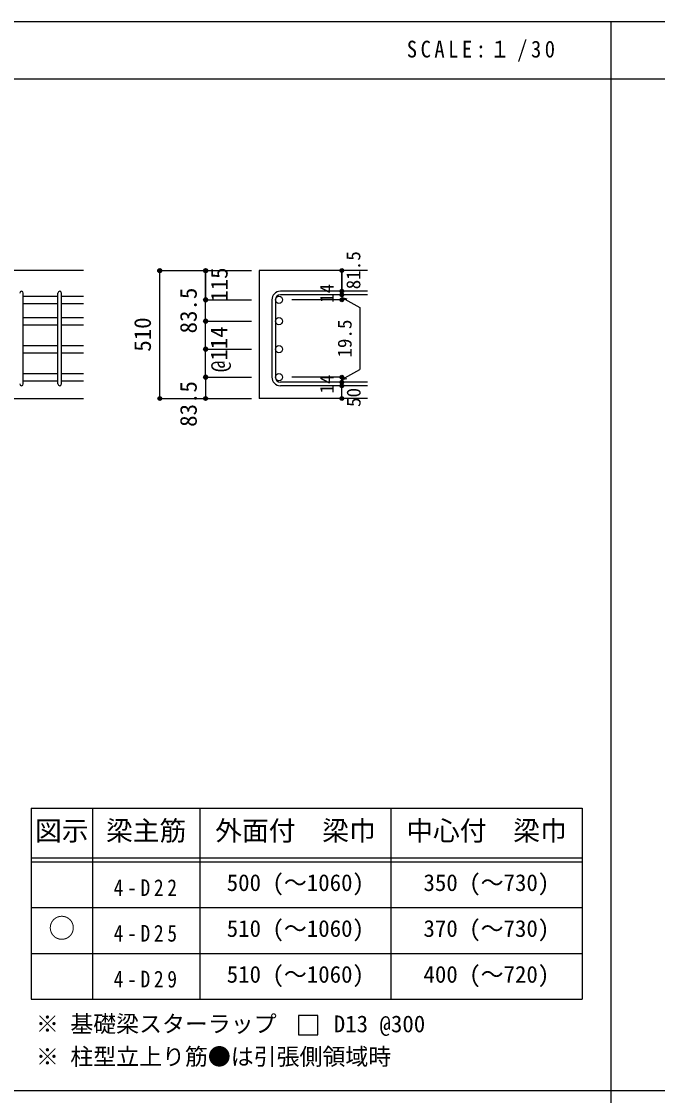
# Model space of a CAD drawing. Units: millimetres at full size, sheet at 1:30, with parts at other scales. Extents: x -5973 to 5954, y -4195 to 4201.
# Drawn here: x -3439 to -942, y -15 to 4201 of the extents above; entities that cross this region are included whole.
import ezdxf
from ezdxf.enums import TextEntityAlignment as Align

# ---------------------------------------------------------------- set-up
doc = ezdxf.new("R2010")
doc.units = ezdxf.units.MM
doc.header["$LTSCALE"] = 30
doc.header["$PDMODE"] = 32
doc.header["$PDSIZE"] = 15
for name, color, linetype in [('0-1_躯体線', 2, 'Continuous'), ('0-5_基礎梁筋', 7, 'Continuous'), ('0-6_スタラップ筋', 7, 'Continuous'), ('0-D_寸法', 4, 'Continuous'), ('6-7_文字', 7, 'Continuous'), ('6-E_枠', 7, 'Continuous'), ('F-0_枠', 6, 'Continuous')]:
    doc.layers.add(name, color=color, linetype=linetype)
doc.styles.add('ＭＳ ゴシック', font='')
doc.styles.get('ＭＳ ゴシック').set_extended_font_data('MS Gothic')

msp = doc.modelspace()

# ---------------------------------------------------------------- linework, layer by layer
at = {"layer": '0-1_躯体線'}
for p, q in [((-3195.8, 3223.3), (-4995.8, 3223.3)), ((-2080.8, 3223.3), (-2505.8, 3223.3)), ((-2505.8, 3223.3), (-2505.8, 2721.3)), ((-3595.8, 2721.3), (-3195.8, 2721.3)), ((-2080.8, 2721.3), (-2505.8, 2721.3))]:
    msp.add_line(p, q, dxfattribs=at)
at = {"layer": '0-5_基礎梁筋'}
for p, q in [((-3431.8, 3122.37), (-3295.8, 3122.37)), ((-3281.8, 3122.37), (-3195.8, 3122.37)), ((-3431.8, 3094.37), (-3295.8, 3094.37)), ((-3281.8, 3094.37), (-3195.8, 3094.37)), ((-3431.8, 3038.8), (-3295.8, 3038.8)), ((-3281.8, 3038.8), (-3195.8, 3038.8)), ((-3431.8, 3010.8), (-3295.8, 3010.8)), ((-3281.8, 3010.8), (-3195.8, 3010.8)), ((-3431.8, 2928.8), (-3295.8, 2928.8)), ((-3281.8, 2928.8), (-3195.8, 2928.8)), ((-3431.8, 2900.8), (-3295.8, 2900.8)), ((-3281.8, 2900.8), (-3195.8, 2900.8)), ((-3431.8, 2818.8), (-3295.8, 2818.8)), ((-3431.8, 2790.8), (-3295.8, 2790.8)), ((-3281.8, 2818.8), (-3195.8, 2818.8)), ((-3281.8, 2790.8), (-3195.8, 2790.8))]:
    msp.add_line(p, q, dxfattribs=at)
at = {"layer": '0-5_基礎梁筋', "color": 3}
for centre in [(-2427.8, 3108.37), (-2427.8, 3024.8), (-2427.8, 2914.8), (-2427.8, 2804.8)]:
    msp.add_circle(centre, 14, dxfattribs=at)
at = {"layer": '0-6_スタラップ筋'}
for p, q in [((-3431.8, 2778.3), (-3431.8, 3134.87)), ((-3295.8, 2778.3), (-3295.8, 3134.87)), ((-3281.8, 2778.3), (-3281.8, 3134.87)), ((-2080.8, 3141.87), (-2422.3, 3141.87)), ((-2080.8, 3127.87), (-2422.3, 3127.87)), ((-2455.8, 3108.37), (-2455.8, 2804.8)), ((-2441.8, 3108.37), (-2441.8, 2804.8)), ((-2080.8, 2785.3), (-2422.3, 2785.3)), ((-2080.8, 2771.3), (-2422.3, 2771.3))]:
    msp.add_line(p, q, dxfattribs=at)
for centre, radius, start, end in [((-3438.8, 3134.87), 7, 0, 180), ((-3288.8, 3134.87), 7, 0, 180), ((-2422.3, 3108.37), 33.5, 90, 180), ((-2422.3, 3108.37), 19.5, 90, 180), ((-2422.3, 2804.8), 33.5, 180, 270), ((-2422.3, 2804.8), 19.5, 180, 270), ((-3438.8, 2778.3), 7, 180, 0), ((-3288.8, 2778.3), 7, 180, 0)]:
    msp.add_arc(centre, radius, start, end, dxfattribs=at)
at = {"layer": '0-D_寸法'}
for p, q in [((-2895.8, 3223.3), (-2715.8, 3223.3)), ((-2895.8, 3223.3), (-2715.8, 3223.3)), ((-2895.8, 2721.3), (-2895.8, 3223.3)), ((-2715.8, 3108.37), (-2715.8, 3223.3)), ((-2715.8, 3223.3), (-2535.8, 3223.3)), ((-2715.8, 3223.3), (-2715.8, 3108.37)), ((-2180.8, 3127.87), (-2180.8, 3141.87)), ((-2180.8, 3127.87), (-2180.8, 3108.37)), ((-2715.8, 3108.37), (-2535.8, 3108.37)), ((-2715.8, 3108.37), (-2535.8, 3108.37)), ((-2180.8, 3108.37), (-2376.89, 3108.37)), ((-2180.8, 3118.12), (-2161.48, 3112.94)), ((-2180.8, 3118.12), (-2110.74, 3077.67)), ((-2110.74, 3077.67), (-2110.74, 2835.5)), ((-2715.8, 3024.8), (-2535.8, 3024.8)), ((-2715.8, 3024.8), (-2535.8, 3024.8)), ((-2715.8, 2914.8), (-2535.8, 2914.8)), ((-2180.8, 2795.05), (-2110.74, 2835.5)), ((-2715.8, 2804.8), (-2535.8, 2804.8)), ((-2715.8, 2804.8), (-2715.8, 2721.3)), ((-2180.8, 2804.8), (-2376.89, 2804.8)), ((-2180.8, 2785.3), (-2180.8, 2804.8)), ((-2180.8, 2795.05), (-2161.48, 2800.23)), ((-2180.8, 2771.3), (-2180.8, 2785.3)), ((-2180.8, 2721.3), (-2180.8, 2771.3)), ((-2895.8, 2721.3), (-2715.8, 2721.3)), ((-2715.8, 2721.3), (-2535.8, 2721.3))]:
    msp.add_line(p, q, dxfattribs=at)
for points in [[(-2180.8, 3223.3), (-2180.8, 3141.87), (-2180.8, 3223.3)], [(-2715.8, 2804.8), (-2715.8, 2914.8), (-2715.8, 3024.8), (-2715.8, 3108.37)]]:
    msp.add_lwpolyline(points, dxfattribs=at)
for centre, radius in [((-2895.8, 3223.3), 8), ((-2895.8, 3223.3), 7.2), ((-2895.8, 3223.3), 6.4), ((-2895.8, 3223.3), 5.6), ((-2895.8, 3223.3), 4.8), ((-2895.8, 3223.3), 4), ((-2895.8, 3223.3), 3.2), ((-2895.8, 3223.3), 2.4), ((-2895.8, 3223.3), 1.6), ((-2895.8, 3223.3), 0.8), ((-2715.8, 3223.3), 8), ((-2715.8, 3223.3), 7.2), ((-2715.8, 3223.3), 6.4), ((-2715.8, 3223.3), 5.6), ((-2715.8, 3223.3), 4.8), ((-2715.8, 3223.3), 4), ((-2715.8, 3223.3), 3.2), ((-2715.8, 3223.3), 2.4), ((-2715.8, 3223.3), 1.6), ((-2715.8, 3223.3), 0.8), ((-2180.8, 3223.3), 4), ((-2180.8, 3223.3), 3.6), ((-2180.8, 3223.3), 3.2), ((-2180.8, 3223.3), 2.8), ((-2180.8, 3223.3), 2.4), ((-2180.8, 3223.3), 2), ((-2180.8, 3223.3), 1.6), ((-2180.8, 3223.3), 1.2), ((-2180.8, 3223.3), 0.8), ((-2180.8, 3223.3), 0.4), ((-2180.8, 3141.87), 4), ((-2180.8, 3127.87), 4), ((-2180.8, 3141.87), 3.6), ((-2180.8, 3127.87), 3.6), ((-2180.8, 3141.87), 3.2), ((-2180.8, 3127.87), 3.2), ((-2180.8, 3141.87), 2.8), ((-2180.8, 3127.87), 2.8), ((-2180.8, 3141.87), 2.4), ((-2180.8, 3127.87), 2.4), ((-2180.8, 3141.87), 2), ((-2180.8, 3127.87), 2), ((-2180.8, 3141.87), 1.6), ((-2180.8, 3127.87), 1.6), ((-2180.8, 3141.87), 1.2), ((-2180.8, 3127.87), 1.2), ((-2180.8, 3141.87), 0.8), ((-2180.8, 3127.87), 0.8), ((-2180.8, 3141.87), 0.4), ((-2180.8, 3127.87), 0.4), ((-2715.8, 3108.37), 8), ((-2715.8, 3108.37), 7.2), ((-2715.8, 3108.37), 6.4), ((-2715.8, 3108.37), 5.6), ((-2715.8, 3108.37), 4.8), ((-2715.8, 3108.37), 4), ((-2715.8, 3108.37), 3.2), ((-2715.8, 3108.37), 2.4), ((-2715.8, 3108.37), 1.6), ((-2715.8, 3108.37), 0.8), ((-2180.8, 3108.37), 4), ((-2180.8, 3108.37), 3.6), ((-2180.8, 3108.37), 3.2), ((-2180.8, 3108.37), 2.8), ((-2180.8, 3108.37), 2.4), ((-2180.8, 3108.37), 2), ((-2180.8, 3108.37), 1.6), ((-2180.8, 3108.37), 1.2), ((-2180.8, 3108.37), 0.8), ((-2180.8, 3108.37), 0.4), ((-2715.8, 3024.8), 8), ((-2715.8, 3024.8), 7.2), ((-2715.8, 3024.8), 6.4), ((-2715.8, 3024.8), 5.6), ((-2715.8, 3024.8), 4.8), ((-2715.8, 3024.8), 4), ((-2715.8, 3024.8), 3.2), ((-2715.8, 3024.8), 2.4), ((-2715.8, 3024.8), 1.6), ((-2715.8, 3024.8), 0.8), ((-2715.8, 2914.8), 8), ((-2715.8, 2914.8), 7.2), ((-2715.8, 2914.8), 6.4), ((-2715.8, 2914.8), 5.6), ((-2715.8, 2914.8), 4.8), ((-2715.8, 2914.8), 4), ((-2715.8, 2914.8), 3.2), ((-2715.8, 2914.8), 2.4), ((-2715.8, 2914.8), 1.6), ((-2715.8, 2914.8), 0.8), ((-2715.8, 2804.8), 8), ((-2715.8, 2804.8), 7.2), ((-2715.8, 2804.8), 6.4), ((-2715.8, 2804.8), 5.6), ((-2715.8, 2804.8), 4.8), ((-2715.8, 2804.8), 4), ((-2715.8, 2804.8), 3.2), ((-2715.8, 2804.8), 2.4), ((-2715.8, 2804.8), 1.6), ((-2715.8, 2804.8), 0.8), ((-2180.8, 2804.8), 4), ((-2180.8, 2785.3), 4), ((-2180.8, 2804.8), 3.6), ((-2180.8, 2785.3), 3.6), ((-2180.8, 2804.8), 3.2), ((-2180.8, 2785.3), 3.2), ((-2180.8, 2804.8), 2.8), ((-2180.8, 2785.3), 2.8), ((-2180.8, 2804.8), 2.4), ((-2180.8, 2785.3), 2.4), ((-2180.8, 2804.8), 2), ((-2180.8, 2785.3), 2), ((-2180.8, 2804.8), 1.6), ((-2180.8, 2785.3), 1.6), ((-2180.8, 2804.8), 1.2), ((-2180.8, 2785.3), 1.2), ((-2180.8, 2804.8), 0.8), ((-2180.8, 2785.3), 0.8), ((-2180.8, 2804.8), 0.4), ((-2180.8, 2785.3), 0.4), ((-2180.8, 2771.3), 4), ((-2180.8, 2771.3), 3.6), ((-2180.8, 2771.3), 3.2), ((-2180.8, 2771.3), 2.8), ((-2180.8, 2771.3), 2.4), ((-2180.8, 2771.3), 2), ((-2180.8, 2771.3), 1.6), ((-2180.8, 2771.3), 1.2), ((-2180.8, 2771.3), 0.8), ((-2180.8, 2771.3), 0.4), ((-2895.8, 2721.3), 7.2), ((-2895.8, 2721.3), 6.4), ((-2895.8, 2721.3), 5.6), ((-2895.8, 2721.3), 4.8), ((-2895.8, 2721.3), 4), ((-2895.8, 2721.3), 3.2), ((-2895.8, 2721.3), 2.4), ((-2895.8, 2721.3), 1.6), ((-2895.8, 2721.3), 0.8), ((-2715.8, 2721.3), 7.2), ((-2715.8, 2721.3), 6.4), ((-2715.8, 2721.3), 5.6), ((-2715.8, 2721.3), 4.8), ((-2715.8, 2721.3), 4), ((-2715.8, 2721.3), 3.2), ((-2715.8, 2721.3), 2.4), ((-2715.8, 2721.3), 1.6), ((-2715.8, 2721.3), 0.8), ((-2180.8, 2721.3), 4), ((-2180.8, 2721.3), 3.6), ((-2180.8, 2721.3), 3.2), ((-2180.8, 2721.3), 2.8), ((-2180.8, 2721.3), 2.4), ((-2180.8, 2721.3), 2), ((-2180.8, 2721.3), 1.6), ((-2180.8, 2721.3), 1.2), ((-2180.8, 2721.3), 0.8), ((-2180.8, 2721.3), 0.4)]:
    msp.add_circle(centre, radius, dxfattribs=at)
at = {"layer": '0-D_寸法', "color": 7}
for p in [(-2895.8, 3223.3), (-2895.8, 3223.3), (-2715.8, 3223.3), (-2180.8, 3223.3), (-2180.8, 3141.87), (-2180.8, 3127.87), (-2715.8, 3108.37), (-2180.8, 3108.37), (-2715.8, 3024.8), (-2715.8, 2914.8), (-2715.8, 2804.8), (-2180.8, 2804.8), (-2180.8, 2804.8), (-2180.8, 2785.3), (-2180.8, 2771.3), (-2895.8, 2721.3), (-2895.8, 2721.3), (-2715.8, 2721.3), (-2180.8, 2721.3)]:
    msp.add_point(p, dxfattribs=at)
at = {"layer": '6-7_文字'}
msp.add_lwpolyline([(-2350.73, 223.4), (-2275.73, 223.4), (-2275.73, 298.4), (-2350.73, 298.4)], close=True, dxfattribs=at)
at = {"layer": '6-E_枠', "color": 3}
for p, q in [((-3400.52, 1112.77), (-3400.52, 362.77)), ((-3400.52, 1112.77), (-1238, 1112.77)), ((-1238, 1112.77), (-1238, 362.77)), ((-3400.52, 362.77), (-1238, 362.77))]:
    msp.add_line(p, q, dxfattribs=at)
at = {"layer": '6-E_枠'}
for p, q in [((-3160.52, 1112.77), (-3160.52, 362.77)), ((-2738, 1112.77), (-2738, 362.77)), ((-1988, 1112.77), (-1988, 362.77)), ((-3400.52, 917.77), (-1238, 917.77)), ((-3400.52, 902.77), (-1238, 902.77)), ((-3400.52, 722.77), (-1238, 722.77)), ((-3400.52, 542.77), (-1238, 542.77))]:
    msp.add_line(p, q, dxfattribs=at)
at = {"layer": 'F-0_枠'}
msp.add_line((-5972.88, 4201.15), (5954.1, 4201.15), dxfattribs=at)
at = {"layer": 'F-0_枠', "color": 2}
for p, q in [((-1124.64, 4201.15), (-1124.64, -4195.24)), ((-5972.88, 3976.15), (3723.6, 3976.15)), ((3723.6, 2.95), (-5972.88, 2.95))]:
    msp.add_line(p, q, dxfattribs=at)

# ---------------------------------------------------------------- texts
at = {"layer": '0-D_寸法', "style": 'ＭＳ ゴシック'}
for s, height, p in [('81.5', 54.99, (-2091.9, 3149.71)), ('115', 65.98, (-2609.7, 3100.75)), ('14', 54.99, (-2196.03, 3096.44)), ('83.5', 65.98, (-2730.8, 2976.58)), ('510', 65.98, (-2910.8, 2904.8)), ('@114', 65.98, (-2610.8, 2824.8)), ('19.5', 54.99, (-2126.04, 2881.42)), ('83.5', 65.98, (-2730.8, 2609.8)), ('14', 54.99, (-2196.06, 2740.62)), ('50', 54.99, (-2090.8, 2687.8))]:
    msp.add_text(s, height=height, rotation=90, dxfattribs=at).set_placement(p, align=Align.BOTTOM_LEFT)
at = {"layer": '6-7_文字', "color": 2, "style": 'ＭＳ ゴシック'}
for s, p in [('図示', (-3385.52, 962.77)), ('梁主筋', (-3106.76, 962.77)), ('外面付\u3000梁巾', (-2678, 962.77)), ('中心付\u3000梁巾', (-1928, 962.77)), ('○', (-3333.02, 580.27))]:
    msp.add_text(s, height=76.98, dxfattribs=at).set_placement(p, align=Align.BOTTOM_LEFT)
at = {"layer": '6-7_文字', "style": 'ＭＳ ゴシック'}
for s, p in [('500 (～1060)', (-2633, 767.77)), ('350 (～730)', (-1860.5, 767.77)), ('510 (～1060)', (-2633, 587.77)), ('370 (～730)', (-1860.5, 587.77)), ('510 (～1060)', (-2633, 407.77)), ('400 (～720)', (-1860.5, 407.77)), ('※ 基礎梁スターラップ     D13 @300', (-3381.96, 213.19)), ('※ 柱型立上り筋●は引張側領域時', (-3381.96, 84.68))]:
    msp.add_text(s, height=65.98, dxfattribs=at).set_placement(p, align=Align.BOTTOM_LEFT)
at = {"layer": '6-7_文字', "color": 2, "insert": (-1925.98, 4043.65), "char_height": 65.98, "attachment_point": 7, "style": 'ＭＳ ゴシック'}
msp.add_mtext('\\T1.34;\\W0.9;SCALE:１/30', dxfattribs=at)
at = {"layer": '6-7_文字', "char_height": 65.98, "attachment_point": 7, "style": 'ＭＳ ゴシック'}
for s, insert in [('\\T1.38;\\W0.85;4-D22', (-3076.76, 767.77)), ('\\T1.38;\\W0.85;4-D25', (-3076.76, 587.77)), ('\\T1.38;\\W0.85;4-D29', (-3076.76, 407.77))]:
    msp.add_mtext(s, dxfattribs=dict(at, insert=insert))

doc.saveas('drawing.dxf')
